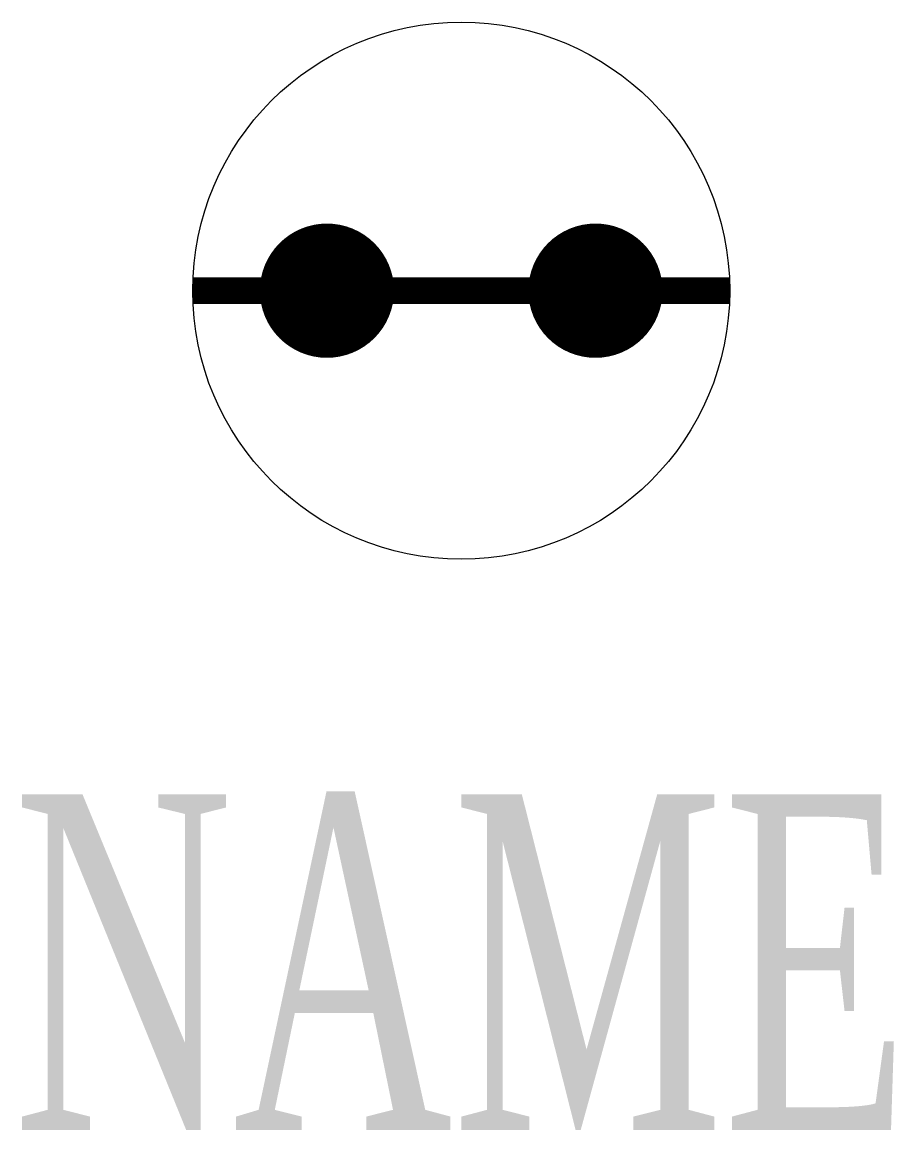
# Model space of a CAD drawing. Header units: millimetres. Extents: x -3.27 to 3.22, y -4.25 to 4.
import ezdxf
from ezdxf.enums import TextEntityAlignment as Align

# ---------------------------------------------------------------- set-up
doc = ezdxf.new("R2010")
doc.units = ezdxf.units.MM
doc.styles.add('CHINESE', font='TIMES.TTF', dxfattribs={"width": 0.8, "height": 3})

msp = doc.modelspace()

# ---------------------------------------------------------------- linework, layer by layer
at = {"const_width": 0.5}
for points in [[(-1.25, 2, 1), (-0.75, 2, 1)], [(0.75, 2, 1), (1.25, 2, 1)]]:
    msp.add_lwpolyline(points, format="xyb", close=True, dxfattribs=at)
at = {"const_width": 0.2}
msp.add_lwpolyline([(2, 2), (-2, 2)], dxfattribs=at)
msp.add_circle((0, 2), 2)

# ---------------------------------------------------------------- texts
at = {"style": 'CHINESE', "width": 0.6}
msp.add_attdef('NAME', text='JZ000', height=2.5, dxfattribs=at).set_placement((0, -3), align=Align.MIDDLE_CENTER)

doc.saveas('drawing.dxf')
